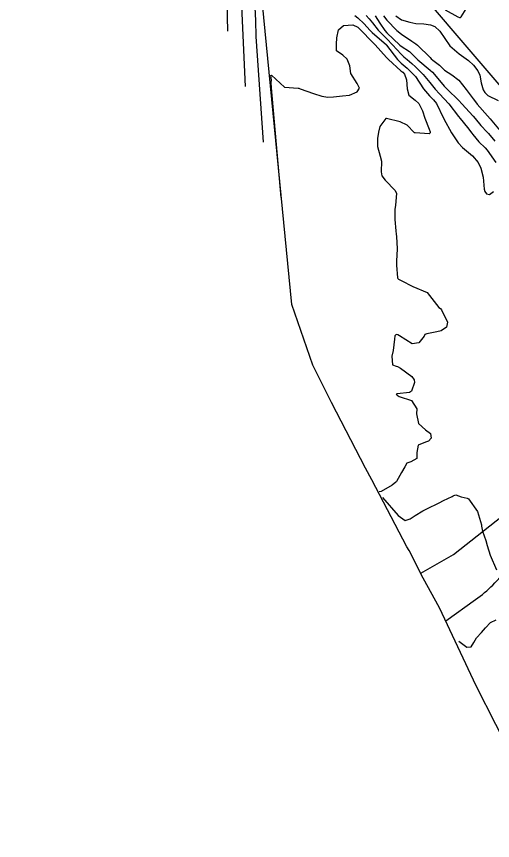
# Model space of a CAD drawing. Header units: metres. Extents: x 307586 to 320046, y 7427249 to 7434250.
# Drawn here: x 317900.9 to 317966.4, y 7430513.3 to 7430626.6 of the extents above; entities that cross this region are included whole.
import ezdxf

# ---------------------------------------------------------------- set-up
doc = ezdxf.new("R2010")
doc.units = ezdxf.units.M
doc.header["$MEASUREMENT"] = 0
for name, color, linetype in [('Area', 45, 'Continuous'), ('Curvas de Nivel 1m', 11, 'Continuous'), ('Curvas de Nivel 5m', 15, 'Continuous'), ('Vias Primárias', 230, 'Continuous'), ('Vias Secundárias', 230, 'Continuous')]:
    doc.layers.add(name, color=color, linetype=linetype)

msp = doc.modelspace()

# ---------------------------------------------------------------- linework, layer by layer
at = {"layer": 'Area'}
msp.add_polyline3d([(317974.99, 7430513.28, 788.36), (317964.17, 7430534.53, 779.16), (317959.12, 7430545.26, 778.45), (317956.86, 7430549.36, 778.43), (317954.95, 7430553.17, 787.84), (317954.62, 7430553.67, 779.27), (317949.78, 7430562.88, 778.25), (317948.9, 7430564.48, 778.24), (317944.22, 7430573.51, 778.36), (317941.69, 7430578.63, 778.4), (317938.8, 7430587, 778.6), (317933.44, 7430641.52, 774.55)], dxfattribs=at)
at = {"layer": 'Curvas de Nivel 1m', "flags": 128}
for points, elevation in [([(317934.86, 7430609.33), (317933.88, 7430623.83), (317933.83, 7430626.06), (317933.61, 7430630.53)], 777), ([(317932.41, 7430616.96), (317931.85, 7430629.09)], 776), ([(317959.9, 7430627.49), (317961.65, 7430626.57), (317961.88, 7430626.48), (317961.98, 7430626.48), (317962.09, 7430626.57), (317962.8, 7430627.66)], 772), ([(317947.47, 7430626.74), (317947.88, 7430626.42), (317948.74, 7430625.59), (317949.52, 7430624.72), (317949.86, 7430624.39), (317951.8, 7430622.69), (317951.83, 7430622.65), (317953.32, 7430620.67), (317953.81, 7430620.19), (317954.65, 7430619.51), (317955.55, 7430618.64), (317955.79, 7430618.33), (317956.91, 7430616.63), (317957.75, 7430615.7), (317958.28, 7430615.15), (317958.68, 7430614.61), (317959.68, 7430612.62), (317959.69, 7430612.59), (317959.7, 7430612.57), (317959.71, 7430612.53), (317960.78, 7430610.58), (317961.68, 7430609.2), (317962.29, 7430608.56), (317963.66, 7430607.45), (317964.45, 7430606.54), (317964.82, 7430605.72), (317965.13, 7430604.52), (317965.27, 7430602.85), (317965.33, 7430602.52), (317965.59, 7430602.21), (317966.01, 7430602.1), (317966.55, 7430602.51)], 777), ([(317949.02, 7430626.72), (317949.43, 7430626.27), (317949.87, 7430625.72), (317950.68, 7430624.7), (317951.85, 7430623.52), (317952.66, 7430622.68), (317953.82, 7430621.41), (317954.2, 7430621.05), (317954.65, 7430620.66), (317955.28, 7430620.12), (317955.8, 7430619.67), (317956.85, 7430618.63), (317957.78, 7430617.54), (317958.53, 7430616.61), (317959.11, 7430615.95), (317959.75, 7430615.28), (317960.38, 7430614.58), (317961.72, 7430612.84), (317961.93, 7430612.57), (317962.94, 7430611.32), (317963.54, 7430610.55), (317963.69, 7430610.36), (317964.52, 7430609.38), (317965.38, 7430608.52), (317965.67, 7430608.2), (317966.87, 7430606.51)], 776), ([(317951.41, 7430626.69), (317951.88, 7430626.1), (317953.24, 7430624.68), (317953.86, 7430624.17), (317955.3, 7430623.19), (317955.84, 7430622.85), (317956.07, 7430622.64), (317957.82, 7430620.94), (317957.98, 7430620.79), (317958.21, 7430620.61), (317959.09, 7430619.88), (317959.8, 7430619.23), (317960.79, 7430618.58), (317961.78, 7430617.84), (317962.77, 7430616.56), (317963.75, 7430615.27), (317964.06, 7430614.86), (317964.3, 7430614.54), (317965.72, 7430612.94), (317966.1, 7430612.52), (317967.69, 7430610.59)], 774), ([(317953.1, 7430626.68), (317953.88, 7430626.16), (317955.03, 7430625.8), (317955.87, 7430625.64), (317956.94, 7430625.57), (317957.87, 7430625.47), (317958.46, 7430625.2), (317959.16, 7430624.6), (317959.85, 7430623.57), (317960.54, 7430622.58), (317961.82, 7430621.47), (317963.1, 7430620.56), (317963.81, 7430619.9), (317964.39, 7430619.13), (317964.66, 7430618.54), (317964.84, 7430617.47), (317965.13, 7430616.53), (317965.36, 7430616.13), (317965.76, 7430615.74), (317967.2, 7430615.05)], 773), ([(317937.3, 7430601.7), (317936, 7430616.79), (317935.95, 7430617.51), (317935.95, 7430617.71), (317935.96, 7430617.76), (317935.99, 7430617.83), (317935.95, 7430618.21), (317935.91, 7430618.5), (317935.96, 7430618.54), (317937.76, 7430616.86), (317939.67, 7430616.74), (317939.76, 7430616.73), (317939.92, 7430616.67), (317941.75, 7430615.99), (317942.92, 7430615.63), (317943.75, 7430615.49), (317944.52, 7430615.55), (317945.75, 7430615.69), (317946.72, 7430615.79), (317947.76, 7430616.22), (317948.1, 7430616.73), (317947.77, 7430617.37), (317946.92, 7430618.75), (317946.77, 7430619.79), (317946.38, 7430620.75), (317945.82, 7430621.26), (317944.93, 7430621.88), (317944.92, 7430622.77), (317944.98, 7430623.64), (317945.21, 7430624.77), (317945.87, 7430625.34), (317947.17, 7430625.45), (317947.87, 7430625.11), (317948.06, 7430624.94), (317948.26, 7430624.73), (317949.84, 7430623.13), (317950.25, 7430622.71), (317951.82, 7430620.95), (317952.07, 7430620.69), (317953.8, 7430619.14), (317954.05, 7430618.92), (317954.28, 7430618.66), (317954.57, 7430617.87), (317954.66, 7430616.66), (317954.89, 7430615.78), (317955.75, 7430615.09), (317956.28, 7430614.63), (317956.76, 7430613.6), (317957.07, 7430612.63), (317957.7, 7430611.12), (317957.83, 7430610.75), (317957.83, 7430610.62), (317957.69, 7430610.46), (317955.74, 7430610.6), (317955.69, 7430610.6), (317955.67, 7430610.61), (317955.63, 7430610.64), (317954.67, 7430611.63), (317953.71, 7430612.11), (317951.83, 7430612.57), (317951.71, 7430612.57), (317950.91, 7430611.49), (317950.72, 7430610.7), (317950.57, 7430609.82), (317950.55, 7430608.7), (317950.94, 7430607.41), (317951.13, 7430606.7), (317951.1, 7430605.22), (317951.16, 7430604.69), (317951.61, 7430604.1), (317953.02, 7430602.67), (317953.18, 7430602.26), (317953.03, 7430600.67), (317952.96, 7430600.06), (317952.95, 7430598.67), (317953.08, 7430597.12), (317953.14, 7430596.67), (317953.2, 7430596.34), (317953.3, 7430594.66), (317953.2, 7430592.94), (317953.19, 7430592.66), (317953.21, 7430592.4), (317953.32, 7430590.66), (317953.35, 7430590.56), (317953.45, 7430590.49), (317953.84, 7430590.27), (317955.44, 7430589.45), (317957.43, 7430588.62), (317959.01, 7430586.6), (317959.24, 7430586.43), (317959.4, 7430586.26), (317960.22, 7430584.58), (317960.06, 7430583.89), (317959.36, 7430583.39), (317958.73, 7430583.23), (317957.36, 7430582.97), (317957.11, 7430582.87), (317956.99, 7430582.62), (317956.27, 7430581.7), (317955.34, 7430581.59), (317953.59, 7430582.66), (317953.36, 7430582.84), (317953.15, 7430582.87), (317952.95, 7430582.67), (317952.91, 7430582.23), (317952.75, 7430580.67), (317952.54, 7430579.89), (317952.65, 7430578.67), (317953.16, 7430578.51), (317953.31, 7430578.46), (317953.72, 7430578.24), (317955.29, 7430577.07), (317955.61, 7430576.64), (317955.67, 7430576.25), (317955.27, 7430575.08), (317955, 7430574.91), (317953.26, 7430574.72), (317953.15, 7430574.66), (317953.26, 7430574.5), (317953.56, 7430574.36), (317955.25, 7430573.77), (317956, 7430572.63), (317955.92, 7430571.94), (317956.21, 7430570.63), (317957.2, 7430569.75), (317957.86, 7430569.27), (317957.96, 7430568.61), (317957.59, 7430568.21), (317957.18, 7430568.06), (317956.18, 7430567.63), (317956.01, 7430566.63), (317956, 7430565.79), (317955.15, 7430565.34), (317954.63, 7430565.16), (317954.33, 7430564.65), (317953.88, 7430563.9), (317953.19, 7430562.66), (317953.16, 7430562.61), (317953.11, 7430562.56), (317952.59, 7430562.15), (317951.1, 7430561.28), (317950.82, 7430561.24)], 778), ([(317951.25, 7430560.45), (317953.4, 7430557.98), (317954.4, 7430557.3), (317955.06, 7430557.5), (317955.74, 7430557.96), (317956.81, 7430558.62), (317956.98, 7430558.71), (317957.07, 7430558.76), (317957.37, 7430558.91), (317959.08, 7430559.73), (317959.66, 7430560.02), (317960.86, 7430560.57), (317961, 7430560.67), (317961.09, 7430560.74), (317961.35, 7430560.82), (317962.07, 7430560.56), (317962.91, 7430560.36), (317963.09, 7430560.25), (317964.34, 7430558.53), (317964.87, 7430556.7), (317964.88, 7430556.52), (317965.04, 7430555.82), (317965.49, 7430554.52), (317965.67, 7430553.86), (317966.08, 7430552.51), (317966.97, 7430550.5)], 778), ([(317961.79, 7430540.68), (317962.85, 7430539.86), (317963.46, 7430539.92), (317963.84, 7430540.53), (317964.21, 7430541.17), (317964.87, 7430541.88), (317965.43, 7430542.51), (317966.13, 7430543.25), (317966.89, 7430543.63)], 779)]:
    msp.add_lwpolyline(points, dxfattribs=dict(at, elevation=elevation))
at = {"layer": 'Curvas de Nivel 5m', "elevation": 775, "flags": 128}
for points in [[(317929.97, 7430624.6), (317929.73, 7430634.59)], [(317950.26, 7430626.71), (317950.91, 7430625.66), (317951.57, 7430624.69), (317951.86, 7430624.37), (317953.64, 7430622.67), (317953.83, 7430622.52), (317954.96, 7430621.79), (317955.82, 7430620.97), (317956.14, 7430620.64), (317957.8, 7430619.23), (317958.13, 7430618.95), (317958.42, 7430618.61), (317959.77, 7430617.02), (317960.18, 7430616.59), (317961.75, 7430615.03), (317962.18, 7430614.57), (317963.72, 7430612.91), (317964.03, 7430612.55), (317964.79, 7430611.62), (317965.69, 7430610.68), (317965.84, 7430610.52), (317966.73, 7430609.46)]]:
    msp.add_lwpolyline(points, dxfattribs=at)
at = {"layer": 'Vias Primárias'}
msp.add_lwpolyline([(317995.52, 7430585), (317985.39, 7430596.15), (317955.27, 7430631.37), (317934.91, 7430653.97), (317908.87, 7430684.94), (317900.87, 7430695.54)], dxfattribs=at)
msp.add_lwpolyline([(317995.52, 7430585), (317985.39, 7430596.15), (317955.27, 7430631.37), (317934.91, 7430653.97), (317908.87, 7430684.94), (317900.87, 7430695.54)], dxfattribs=at)
at = {"layer": 'Vias Secundárias'}
for points, elevation in [([(317956.52, 7430550.04), (317961.05, 7430552.59), (317973.43, 7430562.38), (317986.93, 7430573.06, 0.037706), (317993.01, 7430578.67, 0.141064), (317995.01, 7430582.6, -0.008709), (317995.52, 7430585, -3.954754)], 780.11), ([(317956.52, 7430550.04), (317961.05, 7430552.59), (317973.43, 7430562.38), (317986.93, 7430573.06, 0.037706), (317993.01, 7430578.67, 0.141064), (317995.01, 7430582.6, -0.008709), (317995.52, 7430585, -3.954754)], 780.11), ([(317959.96, 7430543.49), (317964.08, 7430546.41, 0.084656), (317968.46, 7430550.79, -0.051213), (317974.33, 7430557.48, 0.005196), (317980.84, 7430563.67, 0.003112), (317984.67, 7430567.43, -0.100192), (317989.02, 7430570.3, 0.006554), (317994.56, 7430572.62, 0.123299), (317999.01, 7430576.03, 0.018435), (318001.09, 7430578.87, 1.888977)], 778.57), ([(317959.96, 7430543.49), (317964.08, 7430546.41, 0.084656), (317968.46, 7430550.79, -0.051213), (317974.33, 7430557.48, 0.005196), (317980.84, 7430563.67, 0.003112), (317984.67, 7430567.43, -0.100192), (317989.02, 7430570.3, 0.006554), (317994.56, 7430572.62, 0.123299), (317999.01, 7430576.03, 0.018435), (318001.09, 7430578.87, 1.888977)], 778.57)]:
    msp.add_lwpolyline(points, format="xyb", dxfattribs=dict(at, elevation=elevation))

doc.saveas('drawing.dxf')
